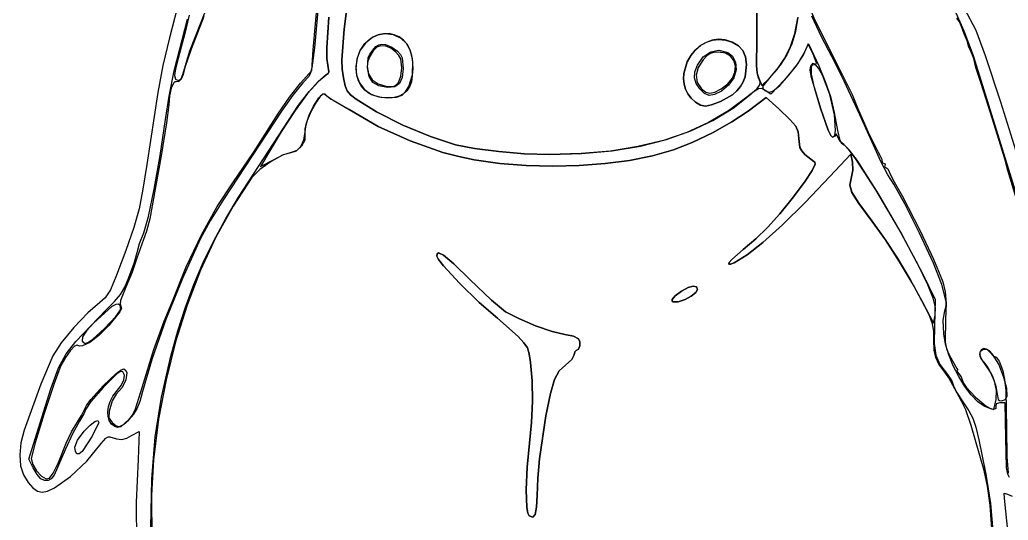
# Model space of a CAD drawing. Extents: x 92 to 340, y 24 to 544.
# Drawn here: x 96.2 to 256.1, y 199.4 to 280.4 of the extents above; entities that cross this region are included whole.
import ezdxf

# ---------------------------------------------------------------- set-up
doc = ezdxf.new("R2010")
doc.units = 0

msp = doc.modelspace()

# ---------------------------------------------------------------- linework, layer by layer
at = {"layer": 'Layer 1'}
for p, q in [((122.491313, 285.538522), (120.414773, 277.459641)), ((143.695299, 275.519362), (144.440366, 284.004423)), ((149.368675, 284.162203), (148.692752, 278.903914)), ((148.692752, 278.903914), (149.368675, 284.162203)), ((123.74976, 275.35607), (126.130129, 281.516588)), ((144.484463, 282.416172), (143.891945, 275.852627)), ((215.458811, 277.089577), (215.485164, 282.366281)), ((215.485164, 282.366281), (215.458811, 277.089577)), ((223.986513, 282.398533), (224.835297, 280.356301)), ((247.643453, 281.516588), (248.974832, 278.597102)), ((250.948278, 278.672492), (249.066207, 282.221086)), ((121.187886, 272.128096), (123.320782, 280.514346)), ((123.618703, 281.16381), (122.879986, 277.988808)), ((125.976318, 280.905577), (123.933513, 275.617743)), ((145.884005, 275.866369), (146.19257, 280.801904)), ((146.19257, 280.801904), (145.884005, 275.866369)), ((221.58727, 278.158847), (222.104399, 280.718031)), ((222.108367, 280.836123), (221.696984, 278.521856)), ((225.935171, 277.615084), (224.374569, 280.987421)), ((224.835297, 280.356301), (229.345564, 271.410909)), ((248.270913, 280.081267), (247.846301, 280.665335)), ((248.523282, 279.446134), (248.270913, 280.081267)), ((148.692752, 278.903914), (148.300948, 273.898259)), ((148.300948, 273.898259), (148.692752, 278.903914)), ((221.696984, 278.521856), (221.107426, 276.500642)), ((249.007646, 278.116866), (248.523282, 279.446134)), ((248.974832, 278.597102), (250.450905, 274.627583)), ((252.435766, 274.56776), (250.948278, 278.672492)), ((120.414773, 277.459641), (119.381492, 273.01546)), ((122.531441, 276.754085), (121.815655, 274.10825)), ((122.879986, 277.988808), (122.531441, 276.754085)), ((152.054744, 276.567835), (153.016267, 277.429258)), ((153.31873, 277.55983), (152.143989, 276.634923)), ((153.016267, 277.429258), (154.133514, 277.980771)), ((154.183784, 277.95343), (153.31873, 277.55983)), ((154.133514, 277.980771), (155.353316, 278.186237)), ((155.070063, 278.148583), (154.183784, 277.95343)), ((155.95067, 278.153915), (155.070063, 278.148583)), ((155.353316, 278.186237), (156.622505, 278.009521)), ((156.798708, 277.978048), (155.95067, 278.153915)), ((156.622505, 278.009521), (157.887911, 277.414485)), ((157.587282, 277.629607), (156.798708, 277.978048)), ((158.289493, 277.117215), (157.587282, 277.629607)), ((157.887911, 277.414485), (158.728685, 276.631225)), ((158.878446, 276.449496), (158.289493, 277.117215)), ((207.257781, 276.727627), (206.212069, 276.104797)), ((206.377529, 276.267745), (207.297292, 276.791171)), ((208.251264, 277.115925), (207.257781, 276.727627)), ((207.297292, 276.791171), (208.284391, 277.11386)), ((209.273686, 277.255912), (208.251264, 277.115925)), ((208.284391, 277.11386), (209.319404, 277.22721)), ((210.337582, 277.147719), (209.273686, 277.255912)), ((209.319404, 277.22721), (210.38291, 277.122617)), ((211.455486, 276.791479), (210.337582, 277.147719)), ((210.38291, 277.122617), (211.455486, 276.791479)), ((211.455486, 276.791479), (212.484942, 276.20002)), ((212.484942, 276.20002), (211.455486, 276.791479)), ((215.458811, 277.089577), (215.417756, 272.925209)), ((215.417933, 272.977685), (215.458811, 277.089577)), ((220.900869, 276.086475), (221.58727, 278.158847)), ((227.578852, 274.461028), (225.935171, 277.615084)), ((249.4947, 277.00297), (249.007646, 278.116866)), ((249.787285, 275.956807), (249.4947, 277.00297)), ((122.615049, 271.55061), (123.74976, 275.35607)), ((123.933513, 275.617743), (122.936077, 272.697138)), ((143.468815, 272.167971), (143.695299, 275.519362)), ((143.891945, 275.852627), (143.482353, 272.622437)), ((145.900774, 274.13138), (145.884005, 275.866369)), ((145.884005, 275.866369), (145.900774, 274.13138)), ((151.29428, 275.481411), (150.771349, 274.180022)), ((150.811544, 274.059806), (151.302113, 275.432639)), ((152.143989, 276.634923), (151.29428, 275.481411)), ((151.302113, 275.432639), (152.054744, 276.567835)), ((152.83172, 274.848433), (153.311674, 275.490081)), ((153.375963, 275.375054), (152.875773, 274.57427)), ((153.311674, 275.490081), (153.840218, 276.063467)), ((153.967136, 275.955043), (153.375963, 275.375054)), ((153.840218, 276.063467), (154.284327, 276.371938)), ((154.635694, 276.205929), (153.967136, 275.955043)), ((154.284327, 276.371938), (154.753373, 276.463319)), ((155.41379, 276.150791), (154.635694, 276.205929)), ((154.753373, 276.463319), (155.356728, 276.385432)), ((155.356728, 276.385432), (156.39297, 275.972726)), ((156.230119, 275.807455), (155.41379, 276.150791)), ((157.013374, 275.193748), (156.230119, 275.807455)), ((156.39297, 275.972726), (157.338988, 275.300992)), ((157.522157, 274.617551), (157.013374, 275.193748)), ((157.338988, 275.300992), (157.783825, 274.792138)), ((158.728685, 276.631225), (159.328788, 275.540749)), ((159.327245, 275.635073), (158.878446, 276.449496)), ((159.653285, 274.633903), (159.327245, 275.635073)), ((159.328788, 275.540749), (159.688583, 274.1421)), ((205.408783, 275.426405), (204.76967, 274.611488)), ((204.817702, 274.653098), (205.544525, 275.552187)), ((206.212069, 276.104797), (205.408783, 275.426405)), ((205.544525, 275.552187), (206.377529, 276.267745)), ((206.807002, 274.388097), (207.99857, 275.205875)), ((208.497354, 275.116142), (207.912801, 274.92815)), ((207.99857, 275.205875), (209.340091, 275.458436)), ((209.234043, 275.166584), (208.497354, 275.116142)), ((210.375773, 274.990045), (209.234043, 275.166584)), ((209.340091, 275.458436), (210.758044, 275.114726)), ((210.758044, 275.114726), (211.501744, 274.494366)), ((212.484942, 276.20002), (213.211218, 275.407046)), ((213.211218, 275.407046), (212.484942, 276.20002)), ((213.211218, 275.407046), (213.641624, 274.401149)), ((213.641624, 274.401149), (213.211218, 275.407046)), ((219.943898, 274.133297), (220.900869, 276.086475)), ((221.107426, 276.500642), (220.325912, 274.746029)), ((223.796013, 276.496204), (223.00579, 274.773237)), ((223.044243, 274.863195), (223.797777, 276.500085)), ((224.573183, 274.818392), (223.796013, 276.496204)), ((223.797777, 276.500085), (225.476648, 272.922916)), ((250.100905, 275.342973), (249.787285, 275.956807)), ((250.570364, 274.130387), (250.100905, 275.342973)), ((121.815655, 274.10825), (121.380018, 272.466719)), ((146.046564, 273.049916), (145.900774, 274.13138)), ((145.900774, 274.13138), (146.046564, 273.049916)), ((148.300948, 273.898259), (148.354962, 272.387421)), ((148.354962, 272.387421), (148.300948, 273.898259)), ((150.771349, 274.180022), (150.576939, 272.811482)), ((150.636206, 272.485471), (150.811544, 274.059806)), ((152.529505, 273.678765), (152.400096, 272.814613)), ((152.471357, 272.597655), (152.559463, 274.248126)), ((152.875773, 274.57427), (152.529505, 273.678765)), ((152.559463, 274.248126), (152.83172, 274.848433)), ((157.837992, 274.061331), (157.522157, 274.617551)), ((157.783825, 274.792138), (158.052878, 274.242438)), ((158.044544, 272.62623), (157.837992, 274.061331)), ((158.052878, 274.242438), (158.220933, 272.525335)), ((159.82895, 273.583405), (159.653285, 274.633903)), ((159.688583, 274.1421), (159.808434, 272.434318)), ((159.753136, 271.47485), (159.82895, 273.583405)), ((203.650135, 271.715219), (204.216481, 273.579083)), ((204.216481, 273.579083), (203.650135, 271.715219)), ((204.216481, 273.579083), (204.817702, 274.653098)), ((204.76967, 274.611488), (204.216481, 273.579083)), ((205.838907, 273.036158), (206.807002, 274.388097)), ((206.764597, 273.919514), (205.960737, 272.680381)), ((207.371507, 274.547607), (206.764597, 273.919514)), ((207.912801, 274.92815), (207.371507, 274.547607)), ((211.220293, 274.50814), (210.375773, 274.990045)), ((211.761766, 273.792434), (211.220293, 274.50814)), ((211.501744, 274.494366), (212.02875, 273.551214)), ((211.994354, 272.914493), (211.761766, 273.792434)), ((212.02875, 273.551214), (212.131905, 272.318199)), ((213.641624, 274.401149), (213.783468, 273.170919)), ((213.783468, 273.170919), (213.641624, 274.401149)), ((218.743312, 272.346014), (219.943898, 274.133297)), ((220.325912, 274.746029), (219.253622, 273.075487)), ((223.00579, 274.773237), (221.78681, 272.865942)), ((222.091869, 273.295598), (223.044243, 274.863195)), ((225.117211, 273.436517), (224.573183, 274.818392)), ((229.61147, 270.453779), (227.578852, 274.461028)), ((250.450905, 274.627583), (254.692663, 261.055464)), ((250.893244, 272.697138), (250.570364, 274.130387)), ((254.920734, 267.055821), (252.435766, 274.56776)), ((119.381492, 273.01546), (118.519165, 268.642616)), ((120.372098, 268.046919), (121.187886, 272.128096)), ((121.380018, 272.466719), (121.244419, 271.375191)), ((122.936077, 272.697138), (122.643834, 271.565558)), ((141.629431, 270.128914), (143.468815, 272.167971)), ((143.482353, 272.622437), (143.251432, 271.791601)), ((146.237594, 271.974119), (146.046564, 273.049916)), ((146.046564, 273.049916), (146.237594, 271.974119)), ((146.101234, 271.689328), (146.237594, 271.974119)), ((146.237594, 271.974119), (146.101234, 271.689328)), ((148.354962, 272.387421), (148.567163, 271.003451)), ((148.567163, 271.003451), (148.354962, 272.387421)), ((150.576939, 272.811482), (150.712796, 271.456519)), ((150.726076, 271.429428), (150.636206, 272.485471)), ((152.400096, 272.814613), (152.623498, 271.664077)), ((152.729717, 271.229808), (152.471357, 272.597655)), ((157.87596, 271.298285), (158.044544, 272.62623)), ((158.220933, 272.525335), (158.092494, 271.0339)), ((159.808434, 272.434318), (159.569785, 270.366736)), ((205.361687, 271.026514), (205.434106, 271.989383)), ((205.434106, 271.989383), (205.838907, 273.036158)), ((205.960737, 272.680381), (205.642057, 271.413732)), ((211.509527, 270.958168), (211.91222, 271.945883)), ((212.131905, 272.318199), (211.731623, 271.023471)), ((211.91222, 271.945883), (211.994354, 272.914493)), ((213.783468, 273.170919), (213.551726, 271.178583)), ((213.551726, 271.178583), (213.783468, 273.170919)), ((215.417756, 272.925209), (215.540517, 271.748727)), ((215.531092, 271.790895), (215.417933, 272.977685)), ((217.326065, 270.771323), (218.743312, 272.346014)), ((219.253622, 273.075487), (217.791732, 271.306487)), ((221.78681, 272.865942), (219.965902, 270.699356)), ((220.666916, 271.438647), (222.091869, 273.295598)), ((224.152672, 272.902102), (224.051728, 272.318276)), ((224.051728, 272.318276), (224.219303, 271.276325)), ((224.476538, 273.317697), (224.152672, 272.902102)), ((224.292857, 271.601189), (224.297878, 272.831464)), ((224.297878, 272.831464), (224.476604, 273.110685)), ((224.914805, 273.205844), (224.476538, 273.317697)), ((224.476604, 273.110685), (224.770386, 273.183619)), ((224.770386, 273.183619), (225.049384, 273.216852)), ((225.453282, 272.57726), (224.914805, 273.205844)), ((225.049384, 273.216852), (225.117211, 273.436517)), ((226.077781, 271.442659), (225.453282, 272.57726)), ((225.476648, 272.922916), (226.54293, 270.435671)), ((251.695814, 270.227692), (250.893244, 272.697138)), ((121.298479, 270.346628), (121.082648, 270.15319)), ((121.244419, 271.375191), (121.410048, 270.768247)), ((121.517204, 270.361042), (121.298479, 270.346628)), ((121.410048, 270.768247), (121.878096, 270.58047)), ((121.928907, 270.388515), (121.517204, 270.361042)), ((121.878096, 270.58047), (122.309941, 270.865382)), ((122.306281, 270.793019), (121.928907, 270.388515)), ((122.643834, 271.565558), (122.306281, 270.793019)), ((122.309941, 270.865382), (122.615049, 271.55061)), ((142.952574, 271.235204), (141.999495, 270.200528)), ((144.461996, 270.3791), (142.775959, 268.450837)), ((143.251432, 271.791601), (142.952574, 271.235204)), ((143.007205, 268.769881), (144.55417, 270.464919)), ((145.792564, 271.462415), (144.461996, 270.3791)), ((144.55417, 270.464919), (145.792564, 271.462415)), ((145.792564, 271.462415), (146.101234, 271.689328)), ((146.101234, 271.689328), (145.792564, 271.462415)), ((148.567163, 271.003451), (148.857797, 269.726692)), ((148.857797, 269.726692), (148.567163, 271.003451)), ((150.712796, 271.456519), (151.180664, 270.195859)), ((150.990632, 270.492893), (150.726076, 271.429428)), ((151.422298, 269.682763), (150.990632, 270.492893)), ((152.623498, 271.664077), (153.2491, 270.704339)), ((153.334384, 270.267335), (152.729717, 271.229808)), ((153.2491, 270.704339), (154.209996, 270.005282)), ((157.467399, 270.266145), (157.87596, 271.298285)), ((158.092494, 271.0339), (157.667292, 270.073616)), ((159.147758, 269.590266), (159.753136, 271.47485)), ((159.569785, 270.366736), (159.267536, 269.565971)), ((203.594857, 270.823708), (203.650135, 271.715219)), ((203.650135, 271.715219), (203.594857, 270.823708)), ((203.689387, 269.969591), (203.594857, 270.823708)), ((203.594857, 270.823708), (203.689387, 269.969591)), ((205.625686, 270.108558), (205.361687, 271.026514)), ((205.642057, 271.413732), (205.814974, 270.22778)), ((210.780437, 270.022916), (211.509527, 270.958168)), ((211.731623, 271.023471), (210.903113, 269.819892)), ((213.250775, 270.333583), (212.816415, 269.575053)), ((212.816415, 269.575053), (213.250775, 270.333583)), ((213.551726, 271.178583), (213.250775, 270.333583)), ((213.250775, 270.333583), (213.551726, 271.178583)), ((215.741386, 271.010506), (215.531092, 271.790895)), ((215.540517, 271.748727), (215.770666, 270.941009)), ((215.978993, 270.348116), (215.741386, 271.010506)), ((215.770666, 270.941009), (216.268083, 269.757439)), ((215.930916, 269.850264), (215.978993, 270.348116)), ((216.268083, 269.757439), (217.326065, 270.771323)), ((217.791732, 271.306487), (216.457658, 269.645652)), ((219.965902, 270.699356), (217.71659, 268.348091)), ((219.177736, 269.784432), (220.666916, 271.438647)), ((224.219303, 271.276325), (225.813903, 265.906161)), ((224.76984, 269.386862), (224.292857, 271.601189)), ((227.249181, 268.310895), (226.077781, 271.442659)), ((226.54293, 270.435671), (227.36692, 267.987949)), ((229.345564, 271.410909), (230.875298, 268.292087)), ((232.10711, 265.030214), (229.61147, 270.453779)), ((120.69188, 269.328196), (120.409327, 268.08397)), ((121.082648, 270.15319), (120.69188, 269.328196)), ((139.824839, 267.861875), (141.629431, 270.128914)), ((141.999495, 270.200528), (140.366309, 268.187136)), ((141.322657, 266.582784), (143.007205, 268.769881)), ((148.857797, 269.726692), (149.199959, 268.888547)), ((149.199959, 268.888547), (148.857797, 269.726692)), ((149.199959, 268.888547), (149.739632, 268.243283)), ((149.739632, 268.243283), (149.199959, 268.888547)), ((151.180664, 270.195859), (151.982287, 269.11023)), ((152.013495, 269.005934), (151.422298, 269.682763)), ((151.982287, 269.11023), (153.11941, 268.280357)), ((152.756646, 268.4693), (152.013495, 269.005934)), ((154.311519, 269.684739), (153.334384, 270.267335)), ((154.209996, 270.005282), (155.439278, 269.636789)), ((155.687281, 269.456519), (154.311519, 269.684739)), ((155.439278, 269.636789), (156.733533, 269.624706)), ((156.885497, 269.571988), (155.687281, 269.456519)), ((156.733533, 269.624706), (157.116672, 269.847034)), ((157.667292, 270.073616), (156.885497, 269.571988)), ((157.116672, 269.847034), (157.467399, 270.266145)), ((158.060772, 268.210507), (158.661469, 268.81973)), ((158.839838, 268.91646), (158.284064, 268.415133)), ((158.661469, 268.81973), (159.147758, 269.590266)), ((159.267536, 269.565971), (158.839838, 268.91646)), ((203.932133, 269.1607), (203.689387, 269.969591)), ((203.689387, 269.969591), (203.932133, 269.1607)), ((204.321505, 268.404872), (203.932133, 269.1607)), ((203.932133, 269.1607), (204.321505, 268.404872)), ((206.230138, 269.196522), (205.625686, 270.108558)), ((205.814974, 270.22778), (206.485902, 269.230741)), ((206.989245, 268.461118), (206.230138, 269.196522)), ((206.485902, 269.230741), (207.19702, 268.690396)), ((207.19702, 268.690396), (207.885681, 268.507635)), ((209.721582, 268.860324), (208.603899, 268.305686)), ((208.682756, 268.681664), (209.719113, 269.211691)), ((209.719113, 269.211691), (210.780437, 270.022916)), ((210.903113, 269.819892), (209.721582, 268.860324)), ((212.241132, 268.892259), (211.51741, 268.27447)), ((211.51741, 268.27447), (212.241132, 268.892259)), ((212.816415, 269.575053), (212.241132, 268.892259)), ((212.241132, 268.892259), (212.816415, 269.575053)), ((215.043784, 268.812887), (213.86496, 267.856671)), ((214.555699, 268.428877), (215.491652, 269.287125)), ((215.749368, 269.24741), (215.043784, 268.812887)), ((215.491652, 269.287125), (215.930916, 269.850264)), ((216.247848, 269.258732), (215.749368, 269.24741)), ((216.805364, 268.945344), (216.247848, 269.258732)), ((216.457658, 269.645652), (216.443794, 269.272154)), ((216.443794, 269.272154), (216.760562, 268.9651)), ((216.760562, 268.9651), (217.402838, 268.68764)), ((217.71659, 268.348091), (216.805364, 268.945344)), ((217.402838, 268.68764), (218.032679, 268.825047)), ((218.032679, 268.825047), (219.177736, 269.784432)), ((225.743348, 266.082551), (224.76984, 269.386862)), ((252.936887, 266.347134), (251.695814, 270.227692)), ((118.519165, 268.642616), (116.749762, 256.998517)), ((119.778362, 264.230466), (120.372098, 268.046919)), ((120.409327, 268.08397), (120.299415, 266.61842)), ((138.069195, 265.274689), (139.824839, 267.861875)), ((140.366309, 268.187136), (138.55744, 265.614414)), ((142.775959, 268.450837), (140.775069, 265.728957)), ((144.215294, 267.140885), (143.356395, 265.627368)), ((143.756815, 266.427865), (144.619224, 267.749074)), ((144.818886, 267.992331), (144.215294, 267.140885)), ((144.619224, 267.749074), (145.290649, 268.410929)), ((145.254137, 268.377415), (144.818886, 267.992331)), ((145.628666, 268.342672), (145.254137, 268.377415)), ((145.290649, 268.410929), (145.57242, 268.334018)), ((145.57242, 268.334018), (145.962603, 268.013657)), ((146.050092, 267.934635), (145.628666, 268.342672)), ((145.962603, 268.013657), (146.912281, 267.405468)), ((146.463239, 267.560911), (146.050092, 267.934635)), ((146.839609, 267.405468), (146.463239, 267.560911)), ((149.5306, 265.858184), (146.839609, 267.405468)), ((146.912281, 267.405468), (149.5306, 265.858184)), ((149.739632, 268.243283), (150.6228, 267.545168)), ((150.6228, 267.545168), (149.739632, 268.243283)), ((150.6228, 267.545168), (153.951581, 265.478049)), ((153.951581, 265.478049), (150.6228, 267.545168)), ((153.644173, 268.079759), (152.756646, 268.4693)), ((153.11941, 268.280357), (154.296063, 267.92054)), ((154.668498, 267.844205), (153.644173, 268.079759)), ((154.296063, 267.92054), (155.759557, 267.785454)), ((155.822043, 267.769535), (154.668498, 267.844205)), ((155.759557, 267.785454), (157.138318, 267.880357)), ((156.777792, 267.844742), (155.822043, 267.769535)), ((157.597591, 268.058918), (156.777792, 267.844742)), ((157.138318, 267.880357), (158.060772, 268.210507)), ((158.284064, 268.415133), (157.597591, 268.058918)), ((204.855909, 267.709938), (204.321505, 268.404872)), ((204.321505, 268.404872), (204.855909, 267.709938)), ((205.533754, 267.083734), (204.855909, 267.709938)), ((204.855909, 267.709938), (205.533754, 267.083734)), ((207.736809, 268.168395), (206.989245, 268.461118)), ((208.603899, 268.305686), (207.736809, 268.168395)), ((207.885681, 268.507635), (208.682756, 268.681664)), ((209.594582, 267.190979), (208.148865, 266.606244)), ((208.148865, 266.606244), (209.594582, 267.190979)), ((211.51741, 268.27447), (209.594582, 267.190979)), ((209.594582, 267.190979), (211.51741, 268.27447)), ((213.86496, 267.856671), (210.896863, 265.652193)), ((211.613007, 266.114023), (214.555699, 268.428877)), ((216.990573, 267.830213), (214.064279, 265.630289)), ((214.064279, 265.630289), (216.990573, 267.830213)), ((219.003171, 265.978834), (216.990573, 267.830213)), ((216.990573, 267.830213), (219.003171, 265.978834)), ((228.00783, 265.035329), (227.249181, 268.310895)), ((227.36692, 267.987949), (228.001866, 265.39583)), ((230.875298, 268.292087), (231.772677, 266.170745)), ((120.299415, 266.61842), (119.947315, 263.701999)), ((138.55744, 265.614414), (129.193301, 251.327611)), ((140.775069, 265.728957), (138.499937, 262.264787)), ((139.671513, 264.10911), (141.322657, 266.582784)), ((143.356395, 265.627368), (142.704037, 264.082035)), ((143.047334, 264.959746), (143.756815, 266.427865)), ((154.211589, 263.135261), (149.5306, 265.858184)), ((149.5306, 265.858184), (154.211589, 263.135261)), ((206.346059, 266.558608), (205.533754, 267.083734)), ((205.533754, 267.083734), (206.346059, 266.558608)), ((207.141893, 266.397449), (206.346059, 266.558608)), ((206.346059, 266.558608), (207.141893, 266.397449)), ((208.148865, 266.606244), (207.141893, 266.397449)), ((207.141893, 266.397449), (208.148865, 266.606244)), ((210.896863, 265.652193), (207.661871, 263.754227)), ((208.351194, 264.110968), (211.613007, 266.114023)), ((214.064279, 265.630289), (211.427253, 263.866895)), ((211.427253, 263.866895), (214.064279, 265.630289)), ((220.814989, 264.271179), (219.003171, 265.978834)), ((219.003171, 265.978834), (220.814989, 264.271179)), ((226.984024, 262.551728), (225.743348, 266.082551)), ((225.813903, 265.906161), (227.001045, 262.509306)), ((231.772677, 266.170745), (232.497283, 264.406149)), ((254.413263, 261.702459), (252.936887, 266.347134)), ((260.482809, 249.224348), (254.920734, 267.055821)), ((118.936099, 258.439984), (119.778362, 264.230466)), ((134.017893, 255.39126), (139.671513, 264.10911)), ((134.031739, 258.911941), (138.069195, 265.274689)), ((142.704037, 264.082035), (142.33723, 262.729715)), ((142.561823, 263.517689), (143.047334, 264.959746)), ((153.951581, 265.478049), (158.186361, 263.356062)), ((158.186361, 263.356062), (153.951581, 265.478049)), ((204.767019, 262.418741), (208.351194, 264.110968)), ((221.786193, 263.15758), (220.814989, 264.271179)), ((220.814989, 264.271179), (221.786193, 263.15758)), ((228.001866, 265.39583), (228.501013, 262.475395)), ((228.215351, 262.454824), (228.00783, 265.035329)), ((235.595688, 257.336567), (232.10711, 265.030214)), ((232.497283, 264.406149), (233.503405, 262.204109)), ((119.947315, 263.701999), (119.107157, 258.373072)), ((142.33723, 262.729715), (142.334987, 261.795239)), ((142.371323, 262.274665), (142.561823, 263.517689)), ((159.370284, 260.779812), (154.211589, 263.135261)), ((154.211589, 263.135261), (159.370284, 260.779812)), ((158.186361, 263.356062), (162.655562, 261.487215)), ((162.655562, 261.487215), (158.186361, 263.356062)), ((200.857241, 261.03637), (204.767019, 262.418741)), ((207.661871, 263.754227), (204.146595, 262.158894)), ((211.427253, 263.866895), (208.283218, 262.102245)), ((208.283218, 262.102245), (211.427253, 263.866895)), ((222.177628, 262.251282), (221.786193, 263.15758)), ((221.786193, 263.15758), (222.177628, 262.251282)), ((227.416127, 261.690977), (226.984024, 262.551728)), ((227.001045, 262.509306), (227.420306, 261.680581)), ((228.069197, 261.687364), (228.215351, 262.454824)), ((228.501013, 262.475395), (228.885762, 260.866551)), ((138.499937, 262.264787), (135.17571, 256.642564)), ((141.707086, 259.892928), (142.182658, 260.950728)), ((142.303656, 260.888898), (141.80679, 259.957619)), ((142.182658, 260.950728), (142.371323, 262.274665)), ((142.334987, 261.795239), (142.303656, 260.888898)), ((164.654126, 258.933752), (159.370284, 260.779812)), ((159.370284, 260.779812), (164.654126, 258.933752)), ((162.655562, 261.487215), (166.687605, 260.179516)), ((166.687605, 260.179516), (162.655562, 261.487215)), ((200.337643, 260.862318), (196.221626, 259.86062)), ((196.618619, 259.962884), (200.857241, 261.03637)), ((204.146595, 262.158894), (200.337643, 260.862318)), ((208.283218, 262.102245), (205.002526, 260.528755)), ((205.002526, 260.528755), (208.283218, 262.102245)), ((222.25014, 261.165531), (222.177628, 262.251282)), ((222.177628, 262.251282), (222.25014, 261.165531)), ((222.447387, 259.711997), (222.25014, 261.165531)), ((222.25014, 261.165531), (222.447387, 259.711997)), ((227.733368, 261.408242), (227.416127, 261.690977)), ((227.420306, 261.680581), (227.733368, 261.408242)), ((227.733368, 261.408242), (228.069197, 261.687364)), ((228.106696, 261.537712), (227.733368, 261.408242)), ((228.282644, 261.849215), (228.106696, 261.537712)), ((228.315331, 261.95077), (228.282644, 261.849215)), ((228.378247, 261.901514), (228.315331, 261.95077)), ((228.558516, 261.408242), (228.378247, 261.901514)), ((228.942427, 260.69003), (228.558516, 261.408242)), ((228.885762, 260.866551), (229.175255, 260.431289)), ((233.503405, 262.204109), (235.100079, 258.980424)), ((255.584839, 257.894926), (254.413263, 261.702459)), ((254.692663, 261.055464), (258.77501, 247.826289)), ((141.019544, 259.227953), (140.117072, 258.926449)), ((140.132947, 258.930682), (141.004038, 259.190001)), ((141.004038, 259.190001), (141.707086, 259.892928)), ((141.80679, 259.957619), (141.019544, 259.227953)), ((166.687605, 260.179516), (169.806372, 259.558462)), ((169.806372, 259.558462), (166.687605, 260.179516)), ((169.806372, 259.558462), (173.703742, 259.052038)), ((173.703742, 259.052038), (169.806372, 259.558462)), ((191.785152, 259.149923), (187.014833, 258.726348)), ((187.141877, 258.738679), (192.047911, 259.197311)), ((196.221626, 259.86062), (191.785152, 259.149923)), ((192.047911, 259.197311), (196.618619, 259.962884)), ((201.955527, 259.338846), (198.588575, 258.386311)), ((198.588575, 258.386311), (201.955527, 259.338846)), ((205.002526, 260.528755), (201.955527, 259.338846)), ((201.955527, 259.338846), (205.002526, 260.528755)), ((222.745887, 259.164883), (222.447387, 259.711997)), ((222.447387, 259.711997), (222.745887, 259.164883)), ((223.223807, 258.61671), (222.745887, 259.164883)), ((222.745887, 259.164883), (223.223807, 258.61671)), ((229.526892, 260.201741), (228.942427, 260.69003)), ((229.175255, 260.431289), (229.5724, 260.148825)), ((230.23782, 259.500747), (229.526892, 260.201741)), ((229.5724, 260.148825), (230.355274, 259.366065)), ((231.414899, 257.916754), (230.23782, 259.500747)), ((230.355274, 259.366065), (231.617664, 257.652033)), ((119.107157, 258.373072), (117.240477, 248.179067)), ((117.975005, 252.970013), (118.936099, 258.439984)), ((130.662621, 253.999904), (134.031739, 258.911941)), ((135.17571, 256.642564), (137.236992, 257.71889)), ((138.709239, 258.507916), (136.864414, 257.484513)), ((137.236992, 257.71889), (138.885391, 258.57151)), ((140.117072, 258.926449), (138.709239, 258.507916)), ((138.885391, 258.57151), (140.132947, 258.930682)), ((167.232804, 258.246092), (164.654126, 258.933752)), ((164.654126, 258.933752), (167.232804, 258.246092)), ((169.71056, 257.738998), (167.232804, 258.246092)), ((167.232804, 258.246092), (169.71056, 257.738998)), ((173.874024, 257.160091), (169.71056, 257.738998)), ((169.71056, 257.738998), (173.874024, 257.160091)), ((173.703742, 259.052038), (177.895461, 258.710979)), ((177.895461, 258.710979), (173.703742, 259.052038)), ((177.895461, 258.710979), (181.897276, 258.586018)), ((181.897276, 258.586018), (177.895461, 258.710979)), ((181.897276, 258.586018), (187.141877, 258.738679)), ((187.014833, 258.726348), (181.897276, 258.586018)), ((194.880338, 257.641267), (190.90665, 257.107477)), ((190.90665, 257.107477), (194.880338, 257.641267)), ((198.588575, 258.386311), (194.880338, 257.641267)), ((194.880338, 257.641267), (198.588575, 258.386311)), ((224.703711, 257.474062), (223.223807, 258.61671)), ((223.223807, 258.61671), (224.703711, 257.474062)), ((230.672009, 258.654104), (227.291338, 255.004263)), ((227.291338, 255.004263), (230.672009, 258.654104)), ((230.916484, 257.352353), (230.672009, 258.654104)), ((230.672009, 258.654104), (230.916484, 257.352353)), ((234.694252, 252.865811), (231.414899, 257.916754)), ((231.617664, 257.652033), (235.084997, 252.244789)), ((235.100079, 258.980424), (235.650192, 257.945946)), ((235.650192, 257.945946), (235.753424, 257.390101)), ((256.093192, 256.013208), (255.584839, 257.894926)), ((116.749762, 256.998517), (116.144572, 252.959473)), ((135.060534, 256.163254), (133.775534, 254.851157)), ((136.864414, 257.484513), (135.060534, 256.163254)), ((178.151198, 256.811247), (173.874024, 257.160091)), ((173.874024, 257.160091), (178.151198, 256.811247)), ((182.466248, 256.688705), (178.151198, 256.811247)), ((178.151198, 256.811247), (182.466248, 256.688705)), ((186.743343, 256.788702), (182.466248, 256.688705)), ((182.466248, 256.688705), (186.743343, 256.788702)), ((190.90665, 257.107477), (186.743343, 256.788702)), ((186.743343, 256.788702), (190.90665, 257.107477)), ((223.284981, 254.274801), (224.429955, 256.006285)), ((224.429955, 256.006285), (223.284981, 254.274801)), ((224.429955, 256.006285), (224.88516, 257.042113)), ((224.88516, 257.042113), (224.429955, 256.006285)), ((224.870698, 257.327836), (224.703711, 257.474062)), ((224.703711, 257.474062), (224.870698, 257.327836)), ((224.88516, 257.042113), (224.870698, 257.327836)), ((224.870698, 257.327836), (224.88516, 257.042113)), ((230.715401, 254.701579), (230.96993, 256.037153)), ((230.96993, 256.037153), (230.715401, 254.701579)), ((230.96993, 256.037153), (230.916484, 257.352353)), ((230.916484, 257.352353), (230.96993, 256.037153)), ((236.672813, 255.281469), (235.595688, 257.336567)), ((235.753424, 257.390101), (235.728288, 257.238053)), ((235.728288, 257.238053), (235.970382, 257.174906)), ((235.970382, 257.174906), (236.21177, 257.071277)), ((236.184871, 256.822128), (236.13363, 256.572979)), ((236.13363, 256.572979), (236.31681, 256.46935)), ((236.21177, 257.071277), (236.184871, 256.822128)), ((236.31681, 256.46935), (236.63528, 256.244145)), ((236.63528, 256.244145), (236.90983, 255.702763)), ((257.898004, 249.946485), (256.093192, 256.013208)), ((133.775534, 254.851157), (130.722786, 250.217511)), ((131.622399, 251.685354), (134.017893, 255.39126)), ((227.291338, 255.004263), (223.309009, 250.828044)), ((223.309009, 250.828044), (227.291338, 255.004263)), ((230.510498, 253.633241), (230.715401, 254.701579)), ((230.715401, 254.701579), (230.510735, 253.635473)), ((237.627733, 253.762484), (236.672813, 255.281469)), ((236.90983, 255.702763), (237.48133, 254.556235)), ((237.48133, 254.556235), (238.973228, 251.883236)), ((116.144572, 252.959473), (115.50525, 249.818426)), ((117.034614, 248.546799), (117.975005, 252.970013)), ((128.121302, 250.179974), (130.662621, 253.999904)), ((221.397123, 251.755883), (223.284981, 254.274801)), ((223.284981, 254.274801), (221.397123, 251.755883)), ((230.845973, 252.460425), (230.510498, 253.633241)), ((230.510735, 253.635473), (230.84099, 252.469288)), ((238.418435, 246.580983), (234.694252, 252.865811)), ((239.421626, 250.621085), (237.627733, 253.762484)), ((129.193301, 251.327611), (127.012295, 247.842032)), ((129.489177, 248.107403), (131.622399, 251.685354)), ((219.185552, 248.998184), (221.397123, 251.755883)), ((221.397123, 251.755883), (219.185552, 248.998184)), ((230.84099, 252.469288), (231.951767, 250.703161)), ((231.973148, 250.674635), (230.845973, 252.460425)), ((235.084997, 252.244789), (238.982412, 245.556367)), ((238.973228, 251.883236), (241.86495, 246.238788)), ((115.50525, 249.818426), (114.638783, 246.783742)), ((125.59642, 245.606213), (128.121302, 250.179974)), ((130.722786, 250.217511), (127.948281, 245.207188)), ((223.309009, 250.828044), (219.634159, 247.215454)), ((219.634159, 247.215454), (223.309009, 250.828044)), ((231.951767, 250.703161), (234.088664, 247.837225)), ((234.143345, 247.767375), (231.973148, 250.674635)), ((241.793997, 245.871017), (239.421626, 250.621085)), ((116.254462, 245.896593), (117.034614, 248.546799)), ((117.240477, 248.179067), (116.711354, 246.175949)), ((127.590814, 244.596979), (129.489177, 248.107403)), ((217.21419, 246.783477), (219.185552, 248.998184)), ((219.185552, 248.998184), (217.21419, 246.783477)), ((114.638783, 246.783742), (113.352158, 243.063786)), ((127.012295, 247.842032), (125.376596, 244.874243)), ((215.295414, 244.914845), (217.21419, 246.783477)), ((217.21419, 246.783477), (215.295414, 244.914845)), ((219.634159, 247.215454), (216.443298, 244.333379)), ((216.443298, 244.333379), (219.634159, 247.215454)), ((234.088664, 247.837225), (236.116801, 245.016098)), ((236.255884, 244.791538), (234.143345, 247.767375)), ((241.640936, 240.59434), (238.418435, 246.580983)), ((116.216362, 244.827676), (115.166495, 241.829063)), ((115.601558, 244.156031), (116.254462, 245.896593)), ((116.711354, 246.175949), (116.216362, 244.827676)), ((125.376596, 244.874243), (122.521971, 238.531653)), ((123.138809, 240.3786), (125.59642, 245.606213)), ((127.948281, 245.207188), (125.464123, 239.854842)), ((213.241601, 243.195372), (215.295414, 244.914845)), ((215.295414, 244.914845), (213.241601, 243.195372)), ((236.116801, 245.016098), (238.2133, 241.800179)), ((238.570135, 241.195386), (236.255884, 244.791538)), ((238.982412, 245.556367), (242.317917, 239.216036)), ((244.028984, 241.00612), (241.793997, 245.871017)), ((241.86495, 246.238788), (244.063815, 241.652674)), ((115.208475, 242.711008), (115.601558, 244.156031)), ((125.899898, 241.093653), (127.590814, 244.596979)), ((211.402999, 241.587052), (213.241601, 243.195372)), ((213.241601, 243.195372), (211.402999, 241.587052)), ((216.443298, 244.333379), (213.912938, 242.348705)), ((213.912938, 242.348705), (216.443298, 244.333379)), ((113.352158, 243.063786), (111.87232, 239.054795)), ((115.166495, 241.829063), (114.404009, 239.5678)), ((114.73099, 241.014543), (115.208475, 242.711008)), ((163.688992, 242.155735), (163.746032, 242.507963)), ((163.746032, 242.507963), (163.688992, 242.155735)), ((163.972448, 241.580926), (163.688992, 242.155735)), ((163.688992, 242.155735), (163.972448, 241.580926)), ((163.746032, 242.507963), (163.932194, 242.655936)), ((163.932194, 242.655936), (163.746032, 242.507963)), ((163.932194, 242.655936), (164.782119, 242.274842)), ((164.782119, 242.274842), (163.932194, 242.655936)), ((164.748489, 240.5839), (163.972448, 241.580926)), ((163.972448, 241.580926), (164.748489, 240.5839)), ((164.782119, 242.274842), (166.419246, 240.883899)), ((166.419246, 240.883899), (164.782119, 242.274842)), ((211.010505, 241.100274), (211.402999, 241.587052)), ((211.402999, 241.587052), (211.010505, 241.100274)), ((213.912938, 242.348705), (211.819299, 241.062019)), ((211.819299, 241.062019), (213.912938, 242.348705)), ((238.2133, 241.800179), (240.282746, 238.342233)), ((244.063815, 241.652674), (244.855096, 239.712395)), ((113.87568, 238.669583), (114.73099, 241.014543)), ((120.799301, 234.597114), (123.138809, 240.3786)), ((124.389014, 237.536997), (125.899898, 241.093653)), ((167.332351, 237.779172), (164.748489, 240.5839)), ((164.748489, 240.5839), (167.332351, 237.779172)), ((166.419246, 240.883899), (169.024054, 238.354552)), ((169.024054, 238.354552), (166.419246, 240.883899)), ((210.955776, 240.842034), (211.010505, 241.100274)), ((211.010505, 241.100274), (210.955776, 240.842034)), ((211.228734, 240.825045), (210.955776, 240.842034)), ((210.955776, 240.842034), (211.228734, 240.825045)), ((211.819299, 241.062019), (211.228734, 240.825045)), ((211.228734, 240.825045), (211.819299, 241.062019)), ((240.800977, 237.440086), (238.570135, 241.195386)), ((243.134449, 237.48749), (241.640936, 240.59434)), ((245.410721, 237.520233), (244.028984, 241.00612)), ((111.87232, 239.054795), (110.865955, 236.688206)), ((113.198363, 237.117917), (113.87568, 238.669583)), ((114.404009, 239.5678), (113.384613, 237.103602)), ((122.521971, 238.531653), (119.852886, 231.875564)), ((125.464123, 239.854842), (123.282417, 234.195123)), ((169.024054, 238.354552), (172.522244, 235.020624)), ((172.522244, 235.020624), (169.024054, 238.354552)), ((240.282746, 238.342233), (242.229722, 234.795022)), ((242.317917, 239.216036), (244.298765, 235.126281)), ((244.855096, 239.712395), (245.560933, 237.964044)), ((112.489395, 235.918841), (113.198363, 237.117917)), ((113.384613, 237.103602), (112.526613, 234.956992)), ((123.030749, 233.866582), (124.389014, 237.536997)), ((170.548633, 234.653503), (167.332351, 237.779172)), ((167.332351, 237.779172), (170.548633, 234.653503)), ((203.288322, 236.47989), (204.374796, 237.032307)), ((204.374796, 237.032307), (203.288322, 236.47989)), ((204.374796, 237.032307), (205.177669, 237.259353)), ((205.177669, 237.259353), (204.374796, 237.032307)), ((205.177669, 237.259353), (205.675279, 237.158845)), ((205.675279, 237.158845), (205.177669, 237.259353)), ((205.845963, 236.728599), (205.568536, 236.230961)), ((205.568536, 236.230961), (205.845963, 236.728599)), ((205.675279, 237.158845), (205.845963, 236.728599)), ((205.845963, 236.728599), (205.675279, 237.158845)), ((242.663286, 233.986808), (240.800977, 237.440086)), ((244.005827, 235.334861), (243.134449, 237.48749)), ((246.116674, 234.812176), (245.410721, 237.520233)), ((245.560933, 237.964044), (245.947517, 236.347819)), ((110.051148, 235.397942), (109.145985, 234.617928)), ((110.865955, 236.688206), (110.051148, 235.397942)), ((111.53615, 234.772219), (112.489395, 235.918841)), ((201.788663, 235.093693), (202.251651, 235.726582)), ((202.251651, 235.726582), (201.788663, 235.093693)), ((202.251651, 235.726582), (203.288322, 236.47989)), ((203.288322, 236.47989), (202.251651, 235.726582)), ((203.85613, 235.138716), (202.759155, 234.759745)), ((202.759155, 234.759745), (203.85613, 235.138716)), ((204.848924, 235.665061), (203.85613, 235.138716)), ((203.85613, 235.138716), (204.848924, 235.665061)), ((205.568536, 236.230961), (204.848924, 235.665061)), ((204.848924, 235.665061), (205.568536, 236.230961)), ((244.362656, 233.814719), (244.005827, 235.334861)), ((244.298765, 235.126281), (244.184818, 230.837206)), ((245.947517, 236.347819), (246.072759, 234.468929)), ((109.145985, 234.617928), (107.234287, 232.98009)), ((111.107078, 233.966347), (108.198776, 231.35967)), ((110.126003, 233.377913), (111.53615, 234.772219)), ((111.724771, 234.322173), (111.107078, 233.966347)), ((112.172203, 234.375084), (111.724771, 234.322173)), ((112.444349, 234.126436), (112.172203, 234.375084)), ((112.314784, 233.102388), (112.536182, 233.577586)), ((112.651491, 233.671518), (112.390264, 233.100497)), ((112.536182, 233.577586), (112.444349, 234.126436)), ((112.526613, 234.956992), (112.447144, 234.377614)), ((112.447144, 234.377614), (112.573224, 234.023497)), ((112.573224, 234.023497), (112.651491, 233.671518)), ((119.597739, 231.598501), (120.799301, 234.597114)), ((123.282417, 234.195123), (121.415268, 228.262686)), ((121.79769, 230.021981), (123.030749, 233.866582)), ((173.505393, 232.118849), (170.548633, 234.653503)), ((170.548633, 234.653503), (173.505393, 232.118849)), ((172.522244, 235.020624), (174.801499, 233.122855)), ((174.801499, 233.122855), (172.522244, 235.020624)), ((201.786005, 234.866982), (201.788663, 235.093693)), ((201.788663, 235.093693), (201.786005, 234.866982)), ((201.943213, 234.723866), (201.786005, 234.866982)), ((201.786005, 234.866982), (201.943213, 234.723866)), ((202.759155, 234.759745), (201.943213, 234.723866)), ((201.943213, 234.723866), (202.759155, 234.759745)), ((242.229722, 234.795022), (244.065226, 231.288762)), ((243.439701, 232.365247), (242.663286, 233.986808)), ((244.312523, 232.605329), (244.362656, 233.814719)), ((245.908491, 233.290777), (246.111653, 234.032146)), ((246.072759, 234.468929), (245.994569, 231.932582)), ((246.111653, 234.032146), (246.116674, 234.812176)), ((107.234287, 232.98009), (104.979986, 230.602609)), ((105.274952, 228.303202), (110.126003, 233.377913)), ((109.898329, 230.408052), (111.725967, 232.342069)), ((112.390264, 233.100497), (110.606839, 230.918345)), ((111.725967, 232.342069), (112.314784, 233.102388)), ((176.847611, 229.135405), (173.505393, 232.118849)), ((173.505393, 232.118849), (176.847611, 229.135405)), ((174.801499, 233.122855), (176.939973, 232.01355)), ((176.939973, 232.01355), (174.801499, 233.122855)), ((176.939973, 232.01355), (179.659605, 230.879672)), ((179.659605, 230.879672), (176.939973, 232.01355)), ((243.880326, 231.151575), (243.439701, 232.365247)), ((244.065226, 231.288762), (244.312523, 232.605329)), ((245.636102, 231.748476), (245.908491, 233.290777)), ((245.994569, 231.932582), (245.936713, 228.204071)), ((104.979986, 230.602609), (102.907652, 228.079607)), ((108.198776, 231.35967), (106.986879, 230.065096)), ((107.95778, 228.659507), (109.898329, 230.408052)), ((110.606839, 230.918345), (108.987285, 229.282833)), ((119.852886, 231.875564), (117.61441, 225.554107)), ((117.896335, 227.03276), (119.597739, 231.598501)), ((179.659605, 230.879672), (182.349074, 229.953955)), ((182.349074, 229.953955), (179.659605, 230.879672)), ((244.077204, 230.004909), (243.880326, 231.151575)), ((244.184818, 230.837206), (244.174907, 227.984913)), ((245.710583, 229.541805), (245.636102, 231.748476)), ((106.354056, 229.077108), (106.296107, 228.385586)), ((106.986879, 230.065096), (106.354056, 229.077108)), ((108.987285, 229.282833), (107.54477, 228.167559)), ((120.662423, 225.942764), (121.79769, 230.021981)), ((177.787087, 228.125914), (176.847611, 229.135405)), ((176.847611, 229.135405), (177.787087, 228.125914)), ((182.349074, 229.953955), (184.397061, 229.469133)), ((184.397061, 229.469133), (182.349074, 229.953955)), ((184.397061, 229.469133), (185.809892, 229.168743)), ((185.809892, 229.168743), (184.397061, 229.469133)), ((185.809892, 229.168743), (186.630851, 228.762519)), ((186.630851, 228.762519), (185.809892, 229.168743)), ((186.630851, 228.762519), (186.828241, 228.241829)), ((186.828241, 228.241829), (186.630851, 228.762519)), ((244.122376, 228.584366), (244.077204, 230.004909)), ((245.995547, 227.910412), (245.710583, 229.541805)), ((102.907652, 228.079607), (101.541856, 226.005206)), ((103.708844, 226.306065), (105.274952, 228.303202)), ((105.067927, 227.541681), (104.387716, 226.832603)), ((105.510608, 227.699599), (105.067927, 227.541681)), ((105.88781, 227.580493), (105.510608, 227.699599)), ((106.359232, 227.622991), (105.88781, 227.580493)), ((106.296107, 228.385586), (106.808831, 227.98041)), ((107.54477, 228.167559), (106.359232, 227.622991)), ((106.808831, 227.98041), (107.227823, 228.13103)), ((107.227823, 228.13103), (107.95778, 228.659507)), ((121.415268, 228.262686), (119.87478, 222.092181)), ((178.335673, 227.297564), (177.787087, 228.125914)), ((177.787087, 228.125914), (178.335673, 227.297564)), ((178.644613, 226.33421), (178.335673, 227.297564)), ((178.335673, 227.297564), (178.644613, 226.33421)), ((186.800537, 227.603996), (186.591064, 227.063793)), ((186.591064, 227.063793), (186.800537, 227.603996)), ((186.828241, 228.241829), (186.800537, 227.603996)), ((186.800537, 227.603996), (186.828241, 228.241829)), ((244.183181, 226.932477), (244.122376, 228.584366)), ((244.174907, 227.984913), (244.427, 226.079069)), ((245.936713, 228.204071), (246.162943, 227.143587)), ((246.522788, 226.165814), (245.995547, 227.910412)), ((246.162943, 227.143587), (246.621808, 226.030253)), ((252.152846, 227.159866), (251.766017, 226.953473)), ((252.601765, 227.097881), (252.152846, 227.159866)), ((101.541856, 226.005206), (99.60753, 221.407053)), ((102.493077, 224.063295), (103.708844, 226.306065)), ((103.603523, 225.736902), (102.848898, 224.419116)), ((104.387716, 226.832603), (103.603523, 225.736902)), ((116.022687, 220.860997), (117.896335, 227.03276)), ((117.61441, 225.554107), (116.051615, 220.215413)), ((119.142766, 219.306034), (120.662423, 225.942764)), ((178.865149, 224.919708), (178.644613, 226.33421)), ((178.644613, 226.33421), (178.865149, 224.919708)), ((185.914006, 226.153373), (185.515102, 225.382994)), ((185.515102, 225.382994), (185.914006, 226.153373)), ((186.010711, 226.635444), (185.914006, 226.153373)), ((185.914006, 226.153373), (186.010711, 226.635444)), ((186.243148, 226.835998), (186.010711, 226.635444)), ((186.010711, 226.635444), (186.243148, 226.835998)), ((186.591064, 227.063793), (186.243148, 226.835998)), ((186.243148, 226.835998), (186.591064, 227.063793)), ((244.422281, 225.712885), (244.183181, 226.932477)), ((244.924709, 224.665471), (244.422281, 225.712885)), ((244.427, 226.079069), (245.084435, 224.583792)), ((247.247308, 224.388548), (246.522788, 226.165814)), ((246.621808, 226.030253), (247.822664, 223.930871)), ((251.766017, 226.953473), (251.551032, 226.525195)), ((251.551032, 226.525195), (251.560877, 225.983642)), ((251.560877, 225.983642), (251.772863, 225.439642)), ((251.566697, 226.212992), (251.672343, 226.743129)), ((251.802893, 225.521724), (251.566697, 226.212992)), ((251.672343, 226.743129), (252.122675, 227.085412)), ((252.378087, 224.696047), (251.802893, 225.521724)), ((252.122675, 227.085412), (252.69347, 227.059792)), ((253.091983, 226.792726), (252.601765, 227.097881)), ((252.69347, 227.059792), (253.224048, 226.544956)), ((253.602711, 226.269613), (253.091983, 226.792726)), ((253.224048, 226.544956), (253.712955, 226.003089)), ((254.602534, 224.670349), (253.602711, 226.269613)), ((253.712955, 226.003089), (254.173021, 225.777664)), ((254.173021, 225.777664), (254.668233, 225.129919)), ((101.21983, 220.647825), (102.493077, 224.063295)), ((102.848898, 224.419116), (101.75608, 221.519435)), ((179.121359, 221.944748), (178.865149, 224.919708)), ((178.865149, 224.919708), (179.121359, 221.944748)), ((184.501836, 224.477677), (183.479022, 223.549799)), ((183.479022, 223.549799), (184.501836, 224.477677)), ((185.515102, 225.382994), (184.501836, 224.477677)), ((184.501836, 224.477677), (185.515102, 225.382994)), ((245.775494, 223.530115), (244.924709, 224.665471)), ((245.084435, 224.583792), (246.29055, 222.963201)), ((248.124113, 222.659151), (247.247308, 224.388548)), ((247.822664, 223.930871), (247.989396, 223.746324)), ((251.772863, 225.439642), (252.164303, 225.004022)), ((252.164303, 225.004022), (252.857363, 224.128962)), ((253.278994, 223.365407), (252.378087, 224.696047)), ((252.857363, 224.128962), (253.570697, 222.691165)), ((255.434908, 222.501767), (254.602534, 224.670349)), ((254.668233, 225.129919), (255.241233, 223.572802)), ((111.975971, 223.127507), (109.679739, 220.852178)), ((109.735345, 221.183172), (111.822914, 223.1524)), ((111.822914, 223.1524), (112.603519, 223.73379)), ((112.559565, 223.482667), (111.975971, 223.127507)), ((112.899543, 223.422165), (112.559565, 223.482667)), ((112.603519, 223.73379), (113.056177, 223.889596)), ((113.167688, 222.863822), (112.899543, 223.422165)), ((113.056177, 223.889596), (113.3625, 223.648034)), ((113.07117, 222.105289), (113.167688, 222.863822)), ((113.3625, 223.648034), (113.512269, 223.248334)), ((113.512269, 223.248334), (113.391007, 222.135319)), ((183.479022, 223.549799), (182.725687, 222.173816)), ((182.725687, 222.173816), (183.479022, 223.549799)), ((246.526779, 222.438753), (245.775494, 223.530115)), ((246.29055, 222.963201), (247.001662, 221.924402)), ((247.15027, 221.237058), (246.526779, 222.438753)), ((247.889692, 223.666288), (247.847756, 223.499776)), ((247.847756, 223.499776), (248.154276, 223.106782)), ((247.989396, 223.746324), (247.889692, 223.666288)), ((249.108207, 221.058159), (248.124113, 222.659151)), ((248.154276, 223.106782), (248.545683, 222.581672)), ((248.545683, 222.581672), (248.70849, 222.097837)), ((253.904998, 221.886567), (253.278994, 223.365407)), ((253.570697, 222.691165), (254.127992, 221.109634)), ((255.241233, 223.572802), (255.554731, 222.173408)), ((255.889176, 220.69259), (255.434908, 222.501767)), ((99.60753, 221.407053), (96.932106, 213.959601)), ((101.75608, 221.519435), (100.152616, 216.650062)), ((107.708432, 218.922504), (109.735345, 221.183172)), ((109.679739, 220.852178), (107.710664, 218.603174)), ((112.790122, 220.872154), (111.807343, 219.780438)), ((111.858495, 220.216119), (112.628577, 221.203682)), ((112.628577, 221.203682), (113.07117, 222.105289)), ((113.391007, 222.135319), (112.790122, 220.872154)), ((114.934852, 217.413518), (116.022687, 220.860997)), ((119.87478, 222.092181), (118.673058, 215.718261)), ((179.175197, 218.651857), (179.121359, 221.944748)), ((179.121359, 221.944748), (179.175197, 218.651857)), ((182.725687, 222.173816), (182.066411, 219.895802)), ((182.066411, 219.895802), (182.725687, 222.173816)), ((247.001662, 221.924402), (247.297378, 221.149922)), ((248.568084, 218.674479), (247.15027, 221.237058)), ((247.297378, 221.149922), (247.771997, 220.091103)), ((248.70849, 222.097837), (248.881793, 221.596397)), ((248.881793, 221.596397), (249.347994, 220.915314)), ((250.154593, 219.66611), (249.108207, 221.058159)), ((249.347994, 220.915314), (250.836844, 219.318122)), ((254.222366, 220.366783), (253.904998, 221.886567)), ((254.127992, 221.109634), (254.352938, 219.803369)), ((255.554731, 222.173408), (255.745, 220.409618)), ((99.481279, 215.132588), (101.21983, 220.647825)), ((110.84104, 218.627135), (111.272385, 219.451047)), ((111.807343, 219.780438), (111.161274, 218.729336)), ((111.272385, 219.451047), (111.858495, 220.216119)), ((116.051615, 220.215413), (115.607919, 218.577278)), ((118.135474, 212.861094), (119.142766, 219.306034)), ((182.066411, 219.895802), (181.325775, 216.26183)), ((181.325775, 216.26183), (182.066411, 219.895802)), ((247.771997, 220.091103), (248.913101, 218.368973)), ((251.218277, 218.563541), (250.154593, 219.66611)), ((250.836844, 219.318122), (252.530547, 217.914077)), ((254.197363, 218.91331), (254.222366, 220.366783)), ((254.352938, 219.803369), (254.499517, 218.943384)), ((255.716491, 218.906475), (255.986388, 219.528731)), ((255.745, 220.409618), (255.858242, 214.24394)), ((255.986388, 219.528731), (255.889176, 220.69259)), ((106.657137, 217.310992), (107.003647, 217.976816)), ((107.710664, 218.603174), (106.891734, 217.387898)), ((107.003647, 217.976816), (107.708432, 218.922504)), ((110.449588, 216.954907), (110.566195, 217.782412)), ((110.566195, 217.782412), (110.84104, 218.627135)), ((111.161274, 218.729336), (110.653053, 217.039)), ((115.607919, 218.577278), (115.170375, 217.427497)), ((179.029207, 215.223698), (179.175197, 218.651857)), ((179.175197, 218.651857), (179.029207, 215.223698)), ((249.253868, 217.250265), (248.568084, 218.674479)), ((248.913101, 218.368973), (249.783713, 217.095582)), ((252.254262, 217.830987), (251.218277, 218.563541)), ((253.137563, 217.449882), (252.254262, 217.830987)), ((252.530547, 217.914077), (253.252816, 217.474426)), ((253.784613, 217.310992), (254.197363, 218.91331)), ((254.170772, 218.248147), (254.127866, 217.840159)), ((254.127866, 217.840159), (254.13039, 217.454699)), ((254.796027, 218.369326), (254.170772, 218.248147)), ((254.499517, 218.943384), (254.719353, 218.771294)), ((254.719353, 218.771294), (255.06943, 218.722104)), ((255.667742, 218.369326), (254.796027, 218.369326)), ((255.06943, 218.722104), (255.716491, 218.906475)), ((255.726303, 212.652911), (255.667742, 218.369326)), ((100.152616, 216.650062), (98.703139, 211.90425)), ((105.486972, 215.194324), (106.216781, 216.325418)), ((106.594651, 216.616372), (105.880319, 215.434213)), ((106.216781, 216.325418), (106.657137, 217.310992)), ((106.891734, 217.387898), (106.594651, 216.616372)), ((110.492955, 216.18265), (110.449588, 216.954907)), ((110.698032, 215.503672), (110.492955, 216.18265)), ((110.653053, 217.039), (110.63096, 215.983047)), ((110.63096, 215.983047), (111.132478, 215.186916)), ((113.836169, 215.657522), (114.423825, 216.412075)), ((114.627527, 216.533701), (113.867919, 215.663519)), ((114.423825, 216.412075), (114.934852, 217.413518)), ((115.170375, 217.427497), (114.627527, 216.533701)), ((181.325775, 216.26183), (180.283493, 209.328155)), ((180.283493, 209.328155), (181.325775, 216.26183)), ((250.148309, 214.7444), (249.253868, 217.250265)), ((249.783713, 217.095582), (250.392652, 215.900012)), ((253.781614, 217.32453), (253.137563, 217.449882)), ((253.252816, 217.474426), (253.784613, 217.310992)), ((254.13039, 217.454699), (253.781614, 217.32453)), ((97.678231, 209.249662), (99.481279, 215.132588)), ((104.580641, 213.70053), (105.486972, 215.194324)), ((105.880319, 215.434213), (104.779079, 213.460111)), ((106.62715, 213.800498), (107.598403, 214.794864)), ((107.598403, 214.794864), (108.350383, 215.379753)), ((109.008402, 215.209846), (107.914746, 213.013891)), ((108.350383, 215.379753), (108.836059, 215.527352)), ((108.836059, 215.527352), (109.008402, 215.209846)), ((111.066556, 214.956001), (110.698032, 215.503672)), ((111.600262, 214.577668), (111.066556, 214.956001)), ((111.132478, 215.186916), (111.781645, 214.664093)), ((112.094135, 214.417727), (111.600262, 214.577668)), ((111.781645, 214.664093), (112.366849, 214.553988)), ((112.540548, 214.499351), (112.094135, 214.417727)), ((112.366849, 214.553988), (113.01079, 214.877998)), ((113.867919, 215.663519), (112.540548, 214.499351)), ((113.01079, 214.877998), (113.836169, 215.657522)), ((118.673058, 215.718261), (117.822208, 209.175579)), ((178.685938, 211.842933), (179.029207, 215.223698)), ((179.029207, 215.223698), (178.685938, 211.842933)), ((252.253203, 207.433208), (250.148309, 214.7444)), ((250.392652, 215.900012), (250.876443, 214.451963)), ((250.876443, 214.451963), (251.371611, 212.421136)), ((96.932106, 213.959601), (96.40511, 211.921608)), ((104.779079, 213.460111), (103.551632, 210.784599)), ((103.716379, 211.842933), (104.580641, 213.70053)), ((105.522294, 212.325666), (106.62715, 213.800498)), ((107.914746, 213.013891), (106.280017, 210.528482)), ((110.152858, 212.693922), (110.487165, 212.87934)), ((110.487165, 212.87934), (110.772292, 212.876573)), ((110.772292, 212.876573), (111.842295, 212.548456)), ((113.524969, 212.643904), (114.298308, 213.076598)), ((114.298308, 213.076598), (115.533031, 213.726415)), ((115.533031, 213.726415), (115.347117, 209.190042)), ((117.572948, 206.036543), (118.135474, 212.861094)), ((255.858242, 214.24394), (255.909406, 209.640573)), ((96.40511, 211.921608), (96.207323, 209.944767)), ((98.703139, 211.90425), (98.072284, 209.375251)), ((102.465985, 208.753408), (103.716379, 211.842933)), ((105.127844, 211.21146), (105.522294, 212.325666)), ((105.211579, 210.499659), (105.127844, 211.21146)), ((107.080399, 208.96648), (109.36118, 211.777316)), ((109.36118, 211.777316), (110.152858, 212.693922)), ((111.842295, 212.548456), (112.733076, 212.469379)), ((112.733076, 212.469379), (113.524969, 212.643904)), ((178.301972, 207.96065), (178.685938, 211.842933)), ((178.685938, 211.842933), (178.301972, 207.96065)), ((251.371611, 212.421136), (252.539031, 206.817842)), ((255.882539, 207.902315), (255.726303, 212.652911)), ((96.207323, 209.944767), (96.341059, 208.167356)), ((103.551632, 210.784599), (101.761857, 206.698812)), ((105.447152, 210.139324), (105.211579, 210.499659)), ((105.811114, 210.144312), (105.447152, 210.139324)), ((106.280017, 210.528482), (105.811114, 210.144312)), ((255.909406, 209.640573), (256.152723, 207.026543)), ((96.341059, 208.167356), (96.808633, 206.727652)), ((98.378848, 207.877003), (97.678231, 209.249662)), ((98.072284, 209.375251), (98.317399, 208.406589)), ((98.317399, 208.406589), (98.92486, 207.359477)), ((101.633269, 206.988487), (102.465985, 208.753408)), ((104.390406, 206.436169), (107.080399, 208.96648)), ((115.347117, 209.190042), (115.041937, 202.325313)), ((117.822208, 209.175579), (117.530168, 203.434265)), ((178.160563, 204.275977), (178.301972, 207.96065)), ((178.301972, 207.96065), (178.160563, 204.275977)), ((180.283493, 209.328155), (180.01311, 206.189434)), ((180.01311, 206.189434), (180.283493, 209.328155)), ((96.808633, 206.727652), (97.54433, 205.498783)), ((99.012222, 206.789956), (98.378848, 207.877003)), ((98.92486, 207.359477), (99.702846, 206.498104)), ((99.611234, 206.101339), (99.012222, 206.789956)), ((99.702846, 206.498104), (100.459533, 206.086654)), ((101.027897, 206.21172), (101.633269, 206.988487)), ((101.761857, 206.698812), (101.296835, 206.062081)), ((101.802344, 204.608459), (104.390406, 206.436169)), ((252.772563, 204.898239), (252.253203, 207.433208)), ((252.539031, 206.817842), (253.278817, 202.109435)), ((256.066177, 206.851587), (255.882539, 207.902315)), ((256.358128, 206.302907), (256.066177, 206.851587)), ((97.54433, 205.498783), (98.295504, 204.616187)), ((100.204623, 205.786909), (99.611234, 206.101339)), ((100.82113, 205.822424), (100.204623, 205.786909)), ((100.459533, 206.086654), (101.027897, 206.21172)), ((101.296835, 206.062081), (100.82113, 205.822424)), ((117.387585, 198.26098), (117.572948, 206.036543)), ((180.01311, 206.189434), (179.919602, 203.358622)), ((179.919602, 203.358622), (180.01311, 206.189434)), ((253.200401, 201.809001), (252.772563, 204.898239)), ((98.295504, 204.616187), (99.057924, 204.083768)), ((99.057924, 204.083768), (99.827355, 203.905428)), ((99.827355, 203.905428), (100.706269, 204.089979)), ((100.706269, 204.089979), (101.802344, 204.608459)), ((117.530168, 203.434265), (117.548584, 196.340236)), ((178.265349, 201.433143), (178.160563, 204.275977)), ((178.160563, 204.275977), (178.265349, 201.433143)), ((179.919602, 203.358622), (179.839516, 201.489748)), ((179.839516, 201.489748), (179.919602, 203.358622)), ((255.524161, 202.973741), (255.458588, 203.767668)), ((255.458588, 203.767668), (256.045214, 203.591103)), ((256.045214, 203.591103), (256.769219, 203.301131)), ((115.041937, 202.325313), (115.10833, 195.655714)), ((253.737429, 194.958449), (253.200401, 201.809001)), ((253.278817, 202.109435), (253.671602, 197.642593)), ((256.127411, 197.169132), (255.524161, 202.973741)), ((178.411202, 200.528737), (178.265349, 201.433143)), ((178.265349, 201.433143), (178.411202, 200.528737)), ((178.619968, 200.076376), (178.411202, 200.528737)), ((178.411202, 200.528737), (178.619968, 200.076376)), ((179.195156, 199.862449), (178.619968, 200.076376)), ((178.619968, 200.076376), (179.195156, 199.862449)), ((179.599853, 200.328965), (179.195156, 199.862449)), ((179.195156, 199.862449), (179.599853, 200.328965)), ((179.839516, 201.489748), (179.599853, 200.328965)), ((179.599853, 200.328965), (179.839516, 201.489748))]:
    msp.add_line(p, q, dxfattribs=at)

doc.saveas('drawing.dxf')
